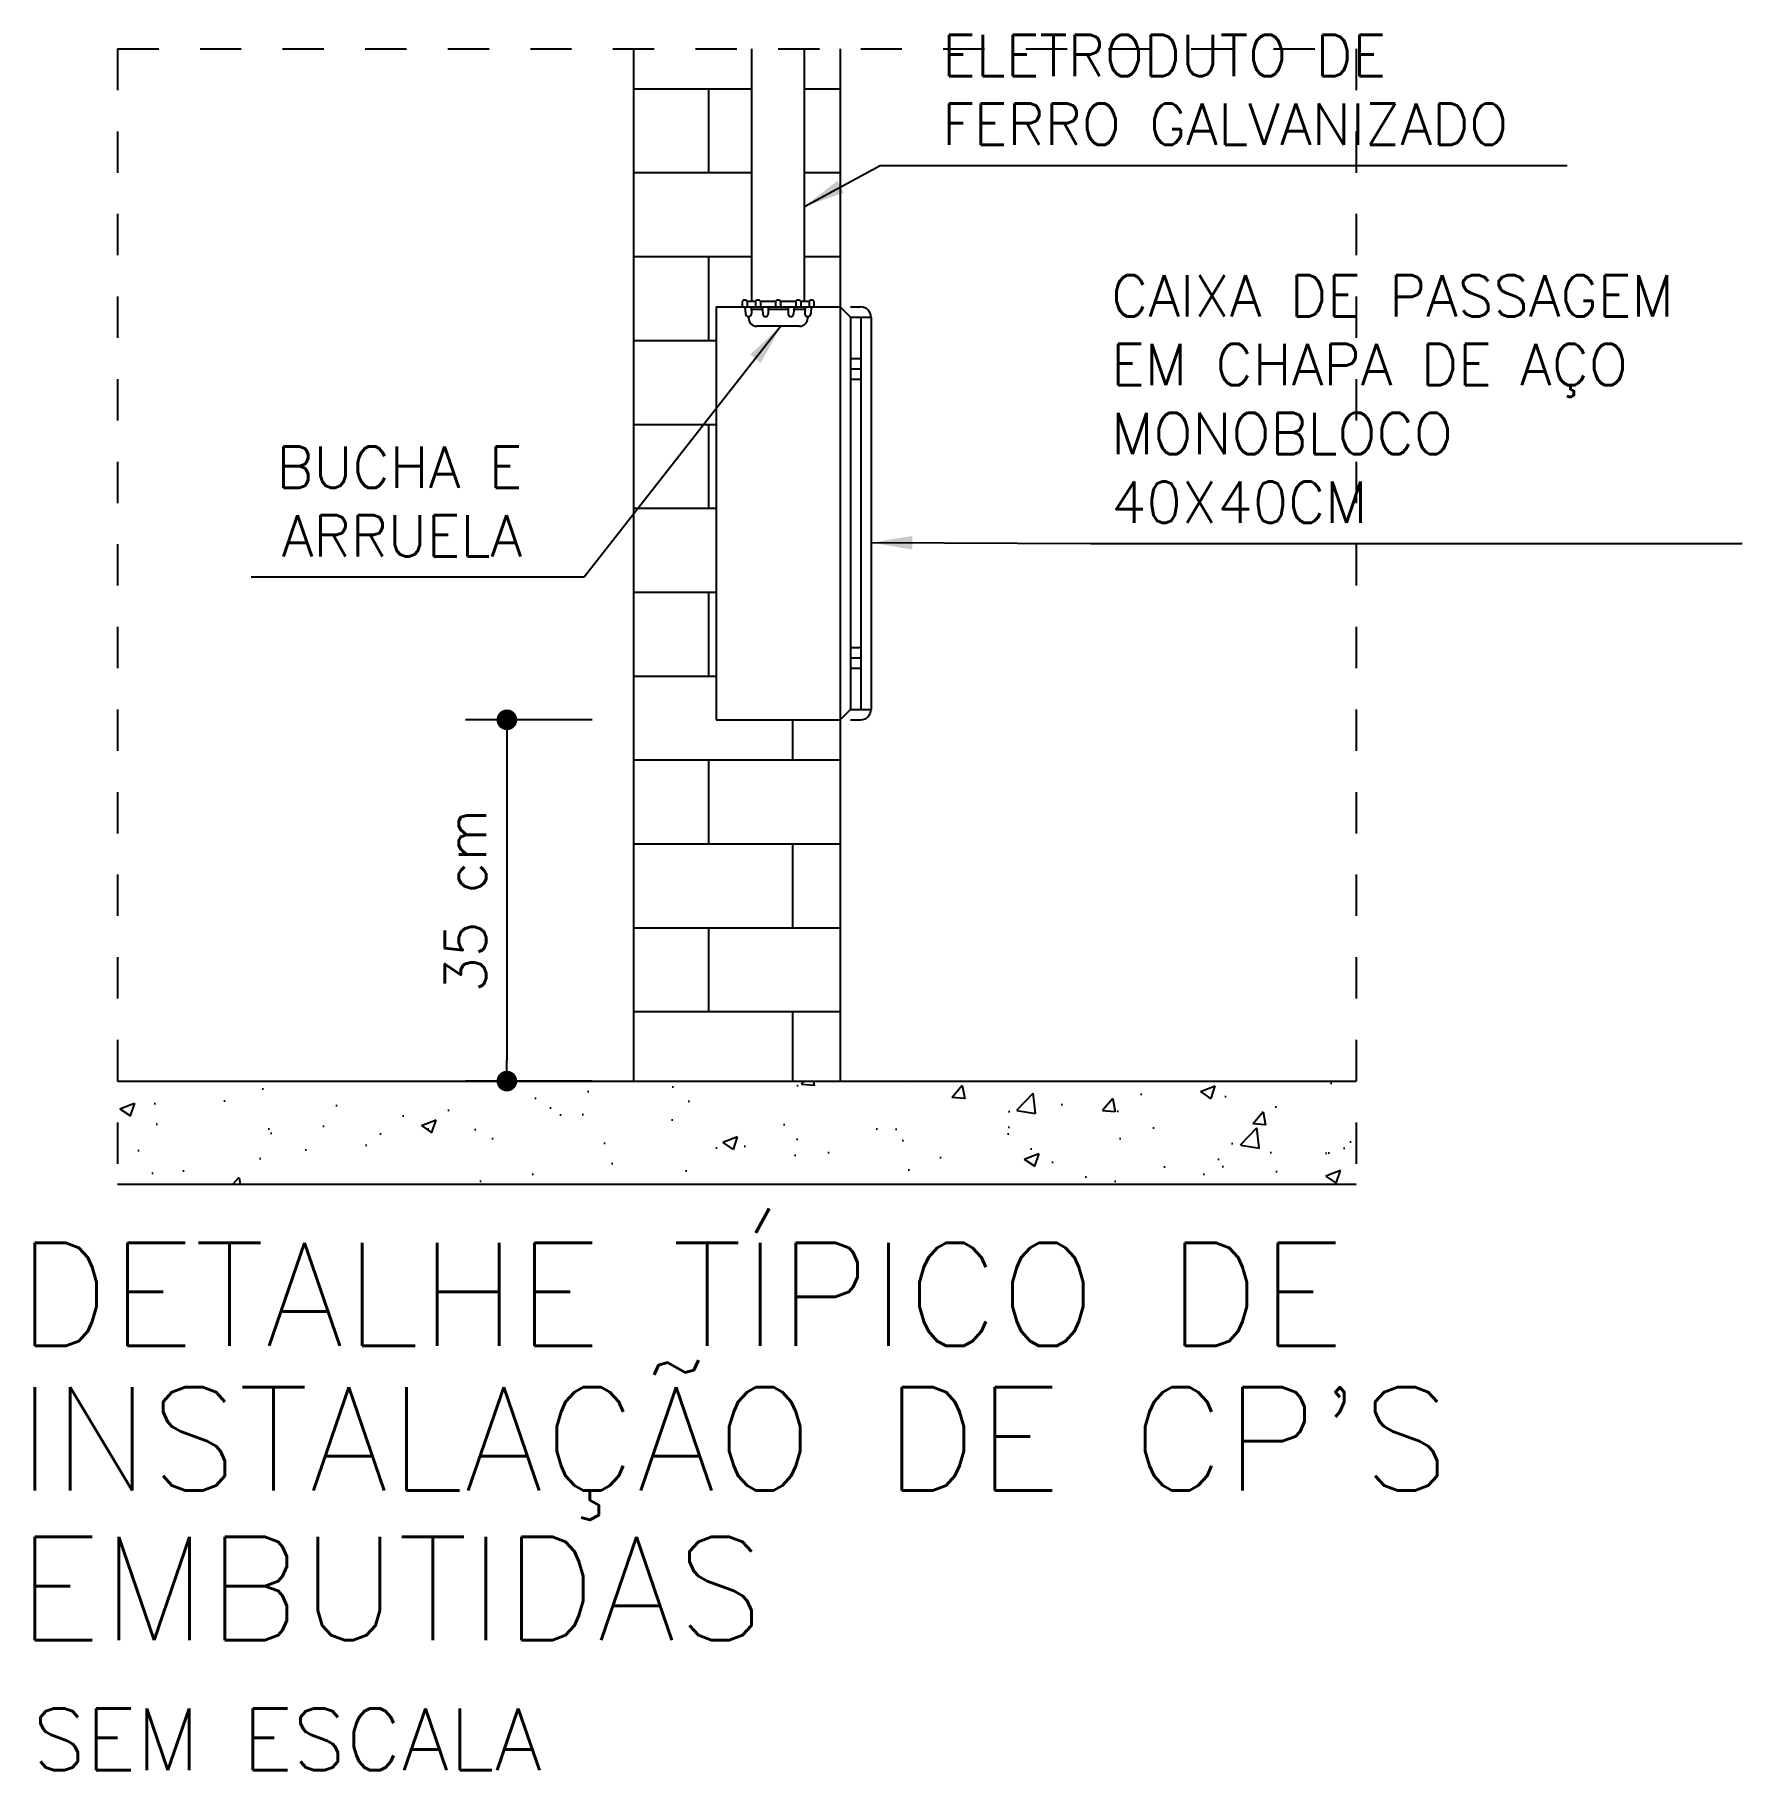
# Model space of a CAD drawing. Extents: x 0.14 to 4.28, y 0.55 to 4.75.
import ezdxf

# ---------------------------------------------------------------- set-up
doc = ezdxf.new("R2010")
doc.units = 0
doc.header["$LTSCALE"] = 0.4
doc.header["$MEASUREMENT"] = 0
doc.linetypes.add('DASHED', pattern=[19.05, 12.7, -6.35])
doc.layers.get('0').update_dxf_attribs({"color": 4, "linetype": 'CONTINUOUS'})
doc.layers.get('DEFPOINTS').update_dxf_attribs({"linetype": 'CONTINUOUS'})
doc.layers.add('DETALHES', color=4, linetype='CONTINUOUS')
doc.styles.add('ROMANS', font='ROMANS.SHX')
doc.dimstyles.new('LINEAR', dxfattribs={"dimtxt": 0.1, "dimasz": 0.05, "dimexe": 0.1, "dimexo": 0.3, "dimgap": 0.05, "dimtad": 1, "dimzin": 1, "dimtxsty": 'ROMANS', "dimblk1": 'DOT', "dimblk2": 'DOT', "dimsah": 1, "dimcen": 2.5, "dimclrd": 1, "dimclre": 1, "dimclrt": 3, "dimazin": 3, "dimtfac": 1, "dimtdec": 4, "dimtofl": 0, "dimtmove": 0, "dimatfit": 3, "dimtolj": 1, "dimtzin": 1})
doc.dimstyles.new('TEXTO', dxfattribs={"dimtxt": 0.1, "dimasz": 0.1, "dimexe": 0.1, "dimexo": 0.3, "dimgap": 0.05, "dimtad": 1, "dimtxsty": 'ROMANS', "dimcen": 2.5, "dimclrd": 1, "dimclre": 1, "dimclrt": 3, "dimazin": 3, "dimtfac": 1, "dimtdec": 4, "dimtofl": 0, "dimtmove": 0, "dimatfit": 3, "dimtolj": 1, "dimtzin": 0})

# ---------------------------------------------------------------- blocks, each defined once
blk = doc.blocks.new('_DOT')
at = {"color": 0, "linetype": 'BYBLOCK'}
blk.add_line((-0.5, 0), (-1, 0), dxfattribs=at)
at = {"color": 0, "linetype": 'BYBLOCK', "const_width": 0.5}
blk.add_lwpolyline([(-0.25, 0, 1), (0.25, 0, 1)], format="xyb", close=True, dxfattribs=at)
blk = doc.blocks.new('*D1')
at = {"color": 1, "linetype": 'BYBLOCK'}
for p, q in [((1.4932, 3.0939), (1.1864, 3.0939)), ((1.2864, 3.0439), (1.2864, 2.2689)), ((1.4932, 2.2189), (1.1864, 2.2189))]:
    blk.add_line(p, q, dxfattribs=at)
at = {"layer": 'DEFPOINTS', "color": 0, "linetype": 'BYBLOCK'}
for p in [(1.7932, 3.0939), (1.2864, 2.2189), (1.7932, 2.2189)]:
    blk.add_point(p, dxfattribs=at)
at = {"color": 1, "linetype": 'BYBLOCK', "xscale": 0.05, "yscale": 0.05, "zscale": 0.05}
for p, rotation in [((1.2864, 3.0939), 90), ((1.2864, 2.2189), 270)]:
    blk.add_blockref('_DOT', p, dxfattribs=dict(at, rotation=rotation))
at = {"color": 3, "linetype": 'BYBLOCK', "insert": (1.1864, 2.6564), "char_height": 0.1, "attachment_point": 5, "rotation": 90, "style": 'ROMANS'}
blk.add_mtext('\\A1;\\C3;35 cm', dxfattribs=at)

msp = doc.modelspace()

# ---------------------------------------------------------------- hatches: boundary and pattern name
at = {"layer": 'DETALHES'}
h = msp.add_hatch(dxfattribs=at)
h.set_pattern_fill('AR-B816', color=1, scale=0.001, style=0)
h.set_pattern_definition([(0, (-287.37841, -201.42269), (0, 0.2032), []), (90, (-287.37841, -201.42269), (-0.2032, 0.2032), [0.2032, -0.2032])])
h.paths.add_polyline_path([(1.8797, 4.7189), (1.5932, 4.7189), (1.5932, 2.2189), (2.0932, 2.2189), (2.0932, 3.0939), (1.7932, 3.0939), (1.7932, 4.0939), (1.8563, 4.0939), (1.8563, 4.1072, -0.495735), (1.8684, 4.1072), (1.8797, 4.1072)])
h.paths.add_polyline_path([(2.0932, 4.7189), (2.0067, 4.7189), (2.0067, 4.1072), (2.0181, 4.1072, -0.495735), (2.0301, 4.1072), (2.0301, 4.0939), (2.0932, 4.0939)], flags=17)
h = msp.add_hatch(dxfattribs=at)
h.set_pattern_fill('AR-CONC', color=1, scale=0.002, style=0)
h.set_pattern_definition([(50, (-287.3784, -201.4227), (0.36436934, -0.03187817), [0.0381, -0.4191]), (355, (-287.3784, -201.4227), (-0.07048565, 0.3821133), [0.03048, -0.33528]), (100.451, (-287.34805, -201.42535), (0.293885, 0.35023338), [0.03238, -0.35618]), (46.1842, (-287.3784, -201.3211), (0.5421581, -0.08408466), [0.05715, -0.62865]), (96.6356, (-287.33323, -201.3281), (0.4748085, 0.4948511), [0.04857, -0.53427]), (351.184, (-287.3784, -201.3211), (0.4748092, 0.4948502), [0.04572, -0.50292]), (21, (-287.3276, -201.3465), (0.30322976, -0.20453104), [0.0381, -0.4191]), (326, (-287.3276, -201.3465), (0.12360406, 0.36837593), [0.03048, -0.33528]), (71.4514, (-287.30235, -201.36353), (0.42683298, 0.1638457), [0.03238, -0.35618]), (37.5, (-287.37841, -201.42269), (0.006177207, 0.16911008), [0, -0.331216, 0, -0.34036, 0, -0.33655]), (7.5, (-287.37841, -201.42269), (0.133639325, 0.20036115), [0, -0.194056, 0, -0.323596, 0, -0.12827]), (327.5, (-287.4917, -201.42269), (0.27118119, -0.01145749), [0, -0.127, 0, -0.39624, 0, -0.52578]), (317.5, (-287.5425, -201.4227), (0.29625836, 0.05085298), [0, -0.1651, 0, -0.263144, 0, -0.37338])])
h.paths.add_polyline_path([(0.3432, 2.2189), (0.3432, 1.9689), (3.3432, 1.9689), (3.3432, 2.2189)])

# ---------------------------------------------------------------- linework, layer by layer
at = {"layer": 'DETALHES', "color": 1, "linetype": 'DASHED', "ltscale": 0.003}
for p, q in [((0.3432, 4.7189), (3.3432, 4.7189)), ((0.3432, 4.7189), (0.3432, 1.9689)), ((3.3432, 4.7189), (3.3432, 1.9689))]:
    msp.add_line(p, q, dxfattribs=at)
at = {"layer": 'DETALHES', "color": 2}
for p, q in [((1.5932, 4.7189), (1.5932, 2.2189)), ((2.0932, 4.7189), (2.0932, 4.0939)), ((1.8563, 4.1072), (1.8563, 4.0939)), ((1.863, 4.0939), (1.8643, 4.0772)), ((1.8684, 4.1072), (1.8684, 4.0939)), ((1.8884, 4.1072), (1.8684, 4.1072)), ((1.8777, 4.0939), (1.8788, 4.0772)), ((1.905, 4.0872), (1.8781, 4.0872)), ((1.8884, 4.1072), (1.8884, 4.0939)), ((1.9004, 4.1072), (1.9004, 4.0939)), ((1.9372, 4.1072), (1.9004, 4.1072)), ((1.9044, 4.0939), (1.9059, 4.0772)), ((1.9192, 4.0939), (1.9192, 4.0772)), ((1.9673, 4.0872), (1.9192, 4.0872)), ((1.9372, 4.1072), (1.9372, 4.0939)), ((1.9492, 4.1072), (1.9492, 4.0939)), ((1.986, 4.1072), (1.9492, 4.1072)), ((1.9673, 4.0939), (1.9673, 4.0772)), ((1.982, 4.0939), (1.9805, 4.0772)), ((2.0083, 4.0872), (1.9814, 4.0872)), ((1.986, 4.1072), (1.986, 4.0939)), ((1.998, 4.1072), (1.998, 4.0939)), ((2.0181, 4.1072), (1.998, 4.1072)), ((2.0087, 4.0939), (2.0076, 4.0772)), ((2.0181, 4.1072), (2.0181, 4.0939)), ((2.0234, 4.0939), (2.0221, 4.0772)), ((2.0301, 4.1072), (2.0301, 4.0939)), ((1.8716, 4.0704), (1.8716, 4.0671)), ((1.9948, 4.0471), (1.8916, 4.0471)), ((2.0149, 4.0704), (2.0149, 4.0671)), ((2.0932, 3.0939), (2.0932, 2.2189)), ((0.3432, 2.2189), (3.3432, 2.2189)), ((0.3432, 1.9689), (3.3432, 1.9689))]:
    msp.add_line(p, q, dxfattribs=at)
at = {"layer": 'DETALHES', "color": 3}
for p, q in [((1.8797, 4.1072), (1.8797, 4.7189)), ((2.0067, 4.1072), (2.0067, 4.7189)), ((1.7932, 4.0939), (2.0932, 4.0939)), ((1.7932, 4.0939), (1.7932, 3.0939)), ((2.0932, 4.0939), (2.1182, 4.0689)), ((2.1182, 4.0939), (2.1432, 4.0939)), ((2.1182, 4.0689), (2.1682, 4.0689)), ((2.1682, 4.0689), (2.1682, 3.1189)), ((2.0932, 3.0939), (2.1182, 3.1189)), ((2.1182, 3.1189), (2.1682, 3.1189)), ((1.7932, 3.0939), (2.0932, 3.0939)), ((2.1182, 3.0939), (2.1432, 3.0939))]:
    msp.add_line(p, q, dxfattribs=at)
at = {"layer": 'DETALHES', "color": 1}
for p, q in [((2.0932, 4.0939), (2.0932, 3.0939)), ((2.1182, 4.0689), (2.1182, 3.1189)), ((2.1432, 4.0689), (2.1432, 3.1189)), ((2.1182, 3.9689), (2.1432, 3.9689)), ((2.1182, 3.9439), (2.1432, 3.9439)), ((2.1182, 3.9189), (2.1432, 3.9189)), ((2.1182, 3.2689), (2.1432, 3.2689)), ((2.1182, 3.2439), (2.1432, 3.2439)), ((2.1182, 3.2189), (2.1432, 3.2189))]:
    msp.add_line(p, q, dxfattribs=at)
at = {"layer": 'DETALHES', "color": 2}
for centre, radius, start, end in [((1.8623, 4.1027), 0.00756, 37.2616, 142.7384), ((1.8944, 4.1027), 0.00756, 37.2616, 142.7384), ((1.9432, 4.1027), 0.00756, 37.2616, 142.7384), ((1.992, 4.1027), 0.00756, 37.2616, 142.7384), ((2.0241, 4.1027), 0.00756, 37.2616, 142.7384), ((1.8716, 4.0777), 0.00728, 184.253, 355.747), ((1.8916, 4.0671), 0.0201, 180, 270), ((1.9125, 4.0771), 0.00662, 179.0957, 0.9043), ((1.9739, 4.0771), 0.00662, 179.0957, 0.9043), ((1.9948, 4.0671), 0.0201, 270, 0), ((2.0149, 4.0777), 0.00728, 184.253, 355.747)]:
    msp.add_arc(centre, radius, start, end, dxfattribs=at)
at = {"layer": 'DETALHES', "color": 3}
for centre, start, end in [((2.1432, 4.0689), 0, 90), ((2.1432, 3.1189), 270, 0)]:
    msp.add_arc(centre, 0.025, start, end, dxfattribs=at)

# ---------------------------------------------------------------- texts
at = {"layer": 'DETALHES', "color": 6, "style": 'ROMANS'}
for s, p in [('DETALHE TÍPICO DE', (0.1, 1.5774)), ("INSTALAÇÃO DE CP'S", (0.1, 1.2275)), ('EMBUTIDAS', (0.1, 0.8651))]:
    msp.add_text(s, height=0.25, dxfattribs=at).set_placement(p)
at = {"layer": 'DETALHES', "color": 4, "style": 'ROMANS'}
msp.add_text('SEM ESCALA', height=0.15, dxfattribs=at).set_placement((0.1376, 0.5498))
at = {"layer": 'DETALHES', "color": 3, "char_height": 0.1, "style": 'ROMANS'}
for s, insert, attachment_point in [('ELETRODUTO DE \\PFERRO GALVANIZADO', (2.3401, 4.6197), 4), ('\\A1;CAIXA DE PASSAGEM \\PEM CHAPA DE AÇO \\PMONOBLOCO\\P40X40CM', (2.7497, 3.8708), 4), ('BUCHA E \\PARRUELA', (1.3239, 3.6225), 6)]:
    msp.add_mtext(s, dxfattribs=dict(at, insert=insert, attachment_point=attachment_point))

# ---------------------------------------------------------------- dimensions: what is measured, and where the dimension line sits
at = {"layer": 'DETALHES'}
dim = msp.add_linear_dim(base=(1.2864, 2.2189), p1=(1.7932, 3.0939), p2=(1.7932, 2.2189), angle=90, text='\\C3;35 cm', dimstyle='LINEAR', dxfattribs=at)
dim.commit()
dim.dimension.update_dxf_attribs({"geometry": '*D1', "text_midpoint": (1.1864, 2.6564)})

# ---------------------------------------------------------------- leaders
at = {"layer": 'DETALHES', "color": 1, "annotation_type": 0, "has_hookline": 1}
for points, hookline_direction, text_width in [([(2.0067, 4.337), (2.1901, 4.4364), (2.2901, 4.4364)], 0, 1.5143), ([(1.95, 4.0471), (1.4739, 3.4391), (1.3739, 3.4391)], 1, 0.6571), ([(2.1682, 3.5231), (2.6997, 3.5208)], 0, 1.5286)]:
    msp.add_leader(points, dimstyle='TEXTO', dxfattribs=dict(at, hookline_direction=hookline_direction, text_width=text_width))

doc.saveas('drawing.dxf')
